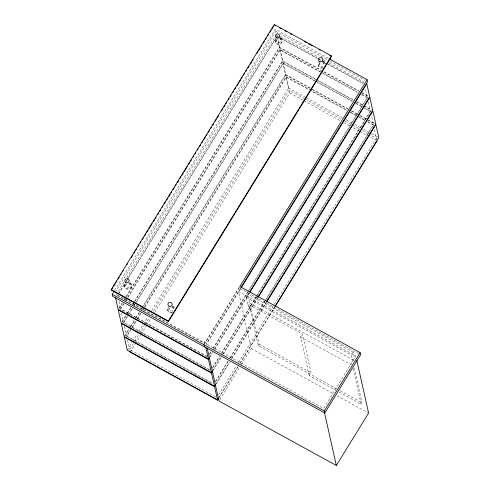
<?xml version="1.0" encoding="UTF-8"?>
<svg xmlns="http://www.w3.org/2000/svg" width="490" height="490" viewBox="0 0 490 490"><rect width="100%" height="100%" fill="white"/><g stroke="black" fill="none" stroke-linecap="round" stroke-linejoin="round"><path stroke-width="0.37" stroke-dasharray="2.45 1.84" d="M114.629 290.392L275.331 29.21L328.906 58.671M115.095 292.487L275.796 31.305L275.331 29.21M116.014 294.986L124.019 281.977M126.818 277.42L274.523 37.369M118.298 293.829L125.109 282.755M125.507 282.105L126.714 280.151M127.112 279.502L275.411 38.477M239.322 287.606L204.857 343.625L117.612 295.66L126.028 281.977M126.426 281.327L128.031 278.718M128.435 278.069L277.132 36.395L276.544 33.779M118.935 308.075L122.139 302.869M124.142 299.617L125.74 297.014M126.144 296.364L279.447 47.199L277.334 37.748M119.052 308.596L122.255 303.39M124.258 300.137L125.856 297.54M126.261 296.885L279.563 47.726L321.011 70.511M123.743 303.537L120.534 308.743L207.117 356.346M127.749 297.02L280.053 49.484L320.68 71.822M207.233 356.867L120.656 309.27L123.86 304.057M125.863 300.799L127.467 298.196M127.865 297.54L280.17 50.011L320.129 71.981M121.979 321.685L126.781 313.876M127.186 313.226L130.787 307.371M132.784 304.118L133.99 302.171M134.389 301.515L282.491 60.815L279.563 47.726M122.096 322.212L126.898 314.402M127.302 313.753L130.904 307.898M132.906 304.645L134.505 302.042M134.903 301.393L282.608 61.336L317.373 80.452M127.59 315.842L123.578 322.359L210.161 369.956M127.988 315.193L132.398 308.026M134.003 305.423L134.799 304.118M135.203 303.463L283.098 63.094L315.064 80.672M210.277 370.483L123.694 322.879L128.509 315.064M128.907 314.415L132.514 308.547M134.119 305.944L134.922 304.639M136.52 302.036L283.214 63.62L314.519 80.832M124.221 336.599L129.023 328.79M130.628 326.187L134.229 320.331M135.828 317.734L139.031 312.528M141.034 309.276L141.837 307.971M142.235 307.322L285.529 74.425L282.608 61.336M125.14 335.822L129.942 328.012M130.34 327.363L135.546 318.904M135.944 318.255L139.552 312.4M141.549 309.147L285.652 74.946L311.72 89.284M131.43 328.153L126.622 335.969L212.538 383.204M131.835 327.498L136.643 319.682M137.041 319.033L140.648 313.171M142.651 309.913L144.256 307.31M144.66 306.654L286.142 76.71L309.447 89.523M211.986 383.364L126.739 336.489L130.744 329.978M132.349 327.375L137.157 319.554M137.561 318.904L140.765 313.692M143.172 309.784L144.372 307.83M144.777 307.181L286.258 77.23L346.865 110.55M127.265 350.209L132.067 342.406M132.465 341.751L137.274 333.947M138.872 331.344L142.878 324.839M143.276 324.19L147.68 317.03M151.679 310.525L288.573 88.035L285.652 74.946M215.576 396.814L129.666 349.578L133.274 343.717M134.873 341.113L138.884 334.596M139.283 333.947L144.495 325.476M144.893 324.827L149.303 317.661M153.309 311.15L289.186 90.319L304.498 98.741M130.248 352.2L135.056 344.378M135.46 343.729L140.673 335.264M141.071 334.609L146.283 326.144M146.681 325.489L150.693 318.978M154.699 312.461L289.768 92.941L277.781 39.304M239.206 287.079L204.74 343.098L117.496 295.133L117.612 295.66M240.627 288.763L206.357 344.452L206.241 343.925L240.296 288.579L239.831 286.485M209.383 354.105L210.988 351.502M212.991 348.243L247.462 292.224M247.86 291.575L367.298 97.455L361.308 94.154M209.5 354.631L211.508 351.373M213.107 348.77L248.779 290.791M249.183 290.141L367.414 97.976L365.185 87.998M336.746 388.827L258.236 345.664L249.575 306.924L248.069 306.097L246.084 297.197L247.873 294.282L353.168 352.175L354.662 358.852M209.285 357.541L212.47 352.359M214.461 349.125L249.159 292.738M210.198 356.769L212.587 352.886M214.583 349.646L249.275 293.259M248.069 306.097L249.863 303.188L247.873 294.282M249.575 306.924L250.47 305.466L302.367 334.002L311.028 372.743L309.233 375.652L335.846 390.285M212.427 367.721L219.238 356.647M221.247 353.388L256.117 296.713M256.515 296.064L370.342 111.065L363.017 107.034M212.544 368.241L219.759 356.518M221.762 353.259L257.036 295.936M257.434 295.286L370.458 111.585L368.229 101.614M212.329 371.151L221.088 356.91M222.687 354.319L257.403 297.889M213.242 370.379L221.211 357.43M223.201 354.197L257.924 297.761M215.471 381.33L227.893 361.136M229.896 357.878L264.765 301.209M265.17 300.554L373.386 124.674L367.39 121.379M215.588 381.851L228.009 361.663M230.416 357.749L373.502 125.201L371.432 115.952M215.373 384.76L229.314 362.104M231.703 358.221L266.058 302.385M216.286 383.995L229.828 361.981M231.819 358.747L266.572 302.263M218.516 394.94L236.548 365.626M238.55 362.373L273.824 305.05M274.222 304.394L376.43 138.29L369.099 134.26M218.411 398.376L238.33 366.005M239.922 363.421L274.706 306.887M219.097 397.562L238.336 366.293M240.339 363.035L274.81 307.016M219.796 399.699L239.708 367.329M241.3 364.744L251.26 348.555L238.507 291.495L355.832 356.003L323.572 408.433L206.241 343.925M258.236 345.664L259.13 344.207L250.47 305.466M309.233 375.652L300.572 336.912L302.367 334.002M352.867 361.767L351.379 355.091L353.168 352.175M339.172 392.116L361.13 404.189L362.024 402.731L354.031 366.967M275.796 31.305L327.369 59.658M330.046 61.134L364.872 80.28M280.531 36.321L318.641 57.269M323.32 59.841L328 62.414M328.668 62.781L364.101 82.265M277.015 35.874L317.636 58.206M318.304 58.573L321.636 60.405M322.298 60.772L325.63 62.604M328.294 64.067L363.592 83.472M278.461 37.13L317.753 58.733M318.42 59.1L321.085 60.564M321.752 60.932L325.746 63.124M326.413 63.492L363.709 83.998M279.447 47.199L321.562 70.358M324.239 71.828L359.005 90.944M361.675 92.414L369.031 96.457M323.688 71.981L358.453 91.097M361.798 92.935L368.48 96.61M321.348 72.189L357.976 92.328M322.794 73.445L357.424 92.481M361.424 94.68L367.414 97.976M282.491 60.815L315.915 79.19M316.583 79.558L353.357 99.776M356.696 101.614L363.384 105.289M364.052 105.656L372.075 110.066M318.041 80.819L353.474 100.297M356.144 101.767L371.524 110.226M315.732 81.04L352.359 101.179M355.691 103.01L362.349 106.667M317.183 82.296L352.475 101.7M355.807 103.531L361.804 106.826M364.468 108.29L370.458 111.585M285.529 74.425L311.603 88.757M312.271 89.125L347.704 108.609M351.716 110.814L357.737 114.121M360.407 115.591L367.763 119.633M368.431 120.001L375.787 124.044M312.393 89.652L347.827 109.129M351.165 110.967L359.188 115.383M359.856 115.75L374.568 123.835M310.115 89.891L347.41 110.397M350.742 112.228L357.4 115.885M358.068 116.253L364.725 119.915M350.191 112.382L356.187 115.677M358.852 117.141L364.842 120.442M367.506 121.906L373.502 125.201M288.573 88.035L305.956 97.596M306.624 97.963L342.057 117.441M346.069 119.646L352.083 122.953M354.76 124.423L360.775 127.731M363.451 129.207L370.808 133.249M371.475 133.617L378.825 137.659M305.166 99.109L341.793 119.248M345.125 121.079L359.776 129.133M362.441 130.597L368.437 133.893M289.768 92.941L303.089 100.26M303.751 100.628L340.385 120.767M343.711 122.598L350.375 126.261M353.039 127.725L359.029 131.02M359.697 131.387L375.683 140.171M240.296 288.579L359.966 354.374M246.084 297.197L351.379 355.091M249.863 303.188L355.158 361.075M300.572 336.912L351.808 365.081M259.13 344.207L311.028 372.743M340.072 390.659L362.024 402.731M251.26 348.555L333.727 393.899M337.077 395.742L368.59 413.064M374.476 129.562L377.012 140.906M325.072 63.492L325.188 64.019A3.51 3.344 -12.6 0 0 323.584 61.997M323.308 61.82L323.761 63.835M318.99 62.236L319.59 64.931M318.28 65.274L318.396 65.801M281.971 39.794L282.087 40.321M280.053 37.448L280.66 40.137M353.137 368.425L361.13 404.189M276.844 35.568L277.168 37.02M275.888 38.539L276.489 41.233M275.178 41.577L275.294 42.103M204.269 341.009L204.857 343.625M172.75 306.513L173.203 308.535M168.585 307.604L169.038 309.625M167.727 309.968L167.843 310.495M131.412 284.494L131.528 285.015M129.648 282.816L130.101 284.837M125.483 283.906L125.93 285.927M124.619 286.27L124.742 286.797M118.911 301.473L120.656 309.27M121.465 312.902L123.694 322.879M124.509 326.518L126.739 336.489M127.553 340.127L129.666 349.578M322.653 68.135A3.51 3.344 -12.6 0 1 319.351 62.555M323.388 67.271A3.51 3.344 -12.6 0 1 318.665 62.732M323.467 61.471A3.51 3.344 -12.6 0 1 325.176 64.362M322.261 62.395A2.156 2.052 -12.6 0 1 323.418 65.55A2.156 2.052 -12.6 0 1 319.897 65.574A2.156 2.052 -12.6 0 1 321.146 62.401M172.094 312.834A3.51 3.344 -12.6 0 1 168.229 307.947M172.186 306.36A3.51 3.344 -12.6 0 1 174.293 307.91M172.829 311.971A3.51 3.344 -12.6 0 1 168.113 307.426M172.909 306.164A3.51 3.344 -12.6 0 1 174.514 308.192M171.702 307.089A2.156 2.052 -12.6 0 1 173.056 309.937A2.156 2.052 -12.6 0 1 169.865 310.77A2.156 2.052 -12.6 0 1 169.62 307.634M129.924 282.993A3.51 3.344 -12.6 0 1 130.977 287.808A3.51 3.344 -12.6 0 1 125.844 288.488A3.51 3.344 -12.6 0 1 125.691 283.551M129.807 282.467A3.51 3.344 -12.6 0 1 131.026 287.036A3.51 3.344 -12.6 0 1 126.224 288.298A3.51 3.344 -12.6 0 1 125.011 283.728M128.601 283.392A2.156 2.052 -12.6 0 1 129.862 286.399A2.156 2.052 -12.6 0 1 126.475 286.846A2.156 2.052 -12.6 0 1 126.965 283.606M280.482 38.3A3.51 3.344 -12.6 0 1 281.529 43.114A3.51 3.344 -12.6 0 1 276.403 43.794A3.51 3.344 -12.6 0 1 276.25 38.857M280.366 37.773A3.51 3.344 -12.6 0 1 281.585 42.342A3.51 3.344 -12.6 0 1 276.783 43.598A3.51 3.344 -12.6 0 1 275.564 39.035M278.602 38.63A2.156 2.052 -12.6 0 1 280.641 41.203A2.156 2.052 -12.6 0 1 277.475 42.477A2.156 2.052 -12.6 0 1 277.077 39.243"/><path stroke-width="0.73" d="M111.175 289.584L274.278 24.5L331.436 55.927L331.552 56.448L168.45 321.538L111.291 290.111L111.175 289.584L168.333 321.011L168.45 321.538M111.689 289.461L112.89 287.507M113.692 286.203L115.297 283.6M116.099 282.295L116.902 280.99M118.102 279.037L119.303 277.083M120.503 275.129L121.306 273.824M122.512 271.87L123.309 270.572M126.916 264.71L127.719 263.406M131.326 257.544L132.527 255.59M133.733 253.636L134.934 251.682M135.736 250.378L136.538 249.079M138.137 246.47L138.94 245.172M140.14 243.218L140.942 241.913M142.547 239.31L143.35 238.005M144.55 236.051L145.751 234.097M146.553 232.793L148.158 230.19M148.96 228.885L152.163 223.673M153.37 221.719L154.571 219.765M155.373 218.467L156.175 217.162M157.774 214.559L158.576 213.254M159.777 211.3L160.579 209.996M162.184 207.393L162.986 206.088M164.187 204.134L165.387 202.18M166.594 200.226L167.794 198.272M168.597 196.974L170.202 194.365M170.998 193.066L171.8 191.762M173.007 189.808L174.207 187.854M175.408 185.9L176.21 184.595M177.411 182.641L178.611 180.688M179.818 178.734L181.018 176.78M181.821 175.475L183.425 172.872M184.222 171.567L187.431 166.361M188.632 164.407L189.832 162.453M190.635 161.149L191.437 159.844M193.042 157.241L193.844 155.936M195.044 153.983L195.847 152.684M197.452 150.075L198.248 148.776M199.454 146.822L200.655 144.869M201.856 142.915L203.062 140.961M203.858 139.656L205.463 137.053M206.266 135.748L207.068 134.444M208.268 132.49L209.469 130.536M210.675 128.582L211.478 127.278M212.678 125.324L213.879 123.37M215.079 121.416L216.286 119.462M217.088 118.163L218.687 115.554M221.492 110.997L222.699 109.043M223.899 107.09L225.1 105.136M225.902 103.831L226.705 102.533M228.309 99.923L229.106 98.625M230.312 96.671L231.115 95.366M232.713 92.763L233.516 91.459M234.716 89.505L235.923 87.551M237.123 85.597L238.324 83.643M239.126 82.338L240.731 79.735M241.533 78.431L242.329 77.126M243.536 75.172L244.737 73.218M245.937 71.264L246.739 69.966M247.94 68.012L249.147 66.058M250.347 64.104L251.548 62.15M252.35 60.846L253.152 59.541M256.76 53.68L257.961 51.726M258.763 50.427L260.368 47.818M261.17 46.519L261.966 45.215M263.173 43.261L264.373 41.307M265.574 39.353L266.376 38.049M267.577 36.095L268.783 34.141M269.984 32.187L271.184 30.233M271.987 28.928L273.591 26.325M329.58 59.039L367.084 79.662L239.831 286.485L360.168 352.647L360.634 354.742L324.79 413.003L112.694 296.395L112.222 294.3L114.231 291.042M168.333 321.011L331.436 55.927M241.098 287.281L367.555 81.757L367.084 79.662M241.423 287.459L366.777 83.735L369.699 96.824L249.557 292.089M115.536 297.742L118.139 309.374L208.391 358.999L209.285 357.541M208.507 359.519L118.255 309.901L121.177 322.984L211.435 372.608L208.507 359.519L209.401 358.061M250.078 291.96L369.815 97.345L372.743 110.434L257.807 297.24M211.435 372.608L212.329 371.151M211.551 373.129L121.293 323.51L124.221 336.599L214.473 386.218L211.551 373.129L212.446 371.677M258.322 297.112L372.859 110.961L375.787 124.044L266.456 301.736M214.473 386.218L215.373 384.76M214.589 386.745L124.338 337.12L127.265 350.209L217.517 399.834L214.589 386.745L215.49 385.287M266.97 301.607L375.904 124.57L378.825 137.659L275.104 306.238M217.517 399.834L218.411 398.376M129.954 350.889L130.248 352.2L217.493 400.165L218.699 398.211M275.209 306.36L377.012 140.906M324.79 413.003L324.319 410.908L360.168 352.647M207.172 348.084L218.999 400.991L336.33 465.5L368.59 413.064L356.83 360.45M274.394 25.021L275.723 25.756M279.71 27.948L281.04 28.677M285.027 30.87L286.356 31.599M290.343 33.792L291.673 34.527M304.302 41.466L306.961 42.93M308.29 43.659L312.277 45.852M318.923 49.508L320.252 50.237M329.556 55.352L331.552 56.448M112.222 294.3L324.319 410.908M324.398 412.139L336.33 465.5M205.788 347.361L208.391 358.999M217.205 398.854L217.493 400.165M203.981 344.746L204.453 346.84M319.523 61.458A2.156 2.052 -12.6 0 0 322.775 59.658A2.156 2.052 -12.6 0 0 319.572 57.9A2.156 2.052 -12.6 0 0 319.523 61.458M168.964 306.158A2.156 2.052 -12.6 0 0 172.217 304.351A2.156 2.052 -12.6 0 0 169.019 302.593A2.156 2.052 -12.6 0 0 168.964 306.158M125.863 282.461A2.156 2.052 -12.6 0 0 129.115 280.654A2.156 2.052 -12.6 0 0 125.912 278.896A2.156 2.052 -12.6 0 0 125.863 282.461M276.421 37.761A2.156 2.052 -12.6 0 0 279.668 35.96A2.156 2.052 -12.6 0 0 276.47 34.202A2.156 2.052 -12.6 0 0 276.421 37.761"/></g></svg>
